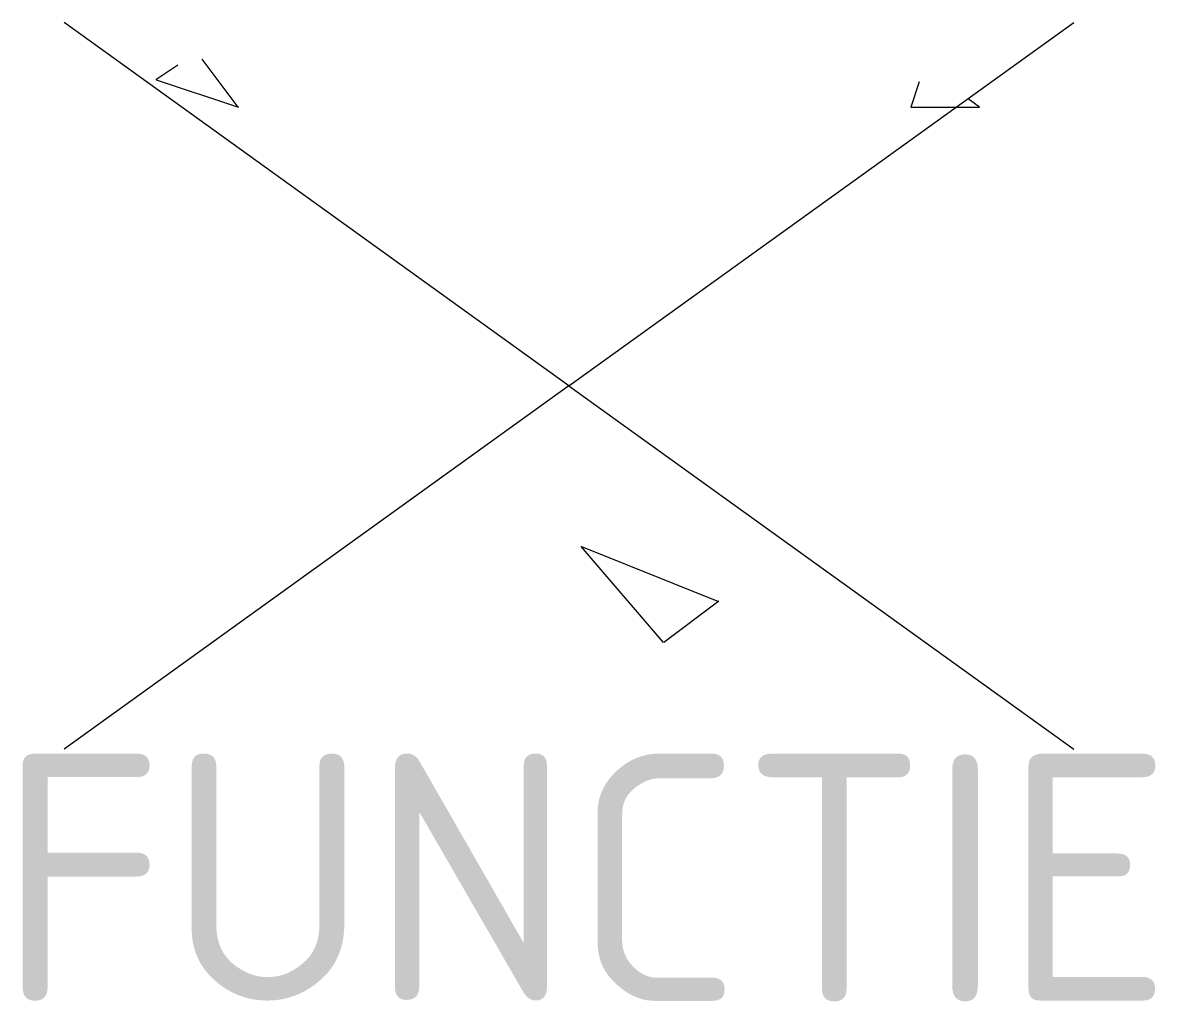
# Model space of a CAD drawing. Extents: x -3.62 to 4.64, y -4.15 to 2.98.
import ezdxf
from ezdxf.enums import TextEntityAlignment as Align

# ---------------------------------------------------------------- set-up
doc = ezdxf.new("R2010")
doc.units = 0
doc.styles.add('NLCS-ISO', font='NLCS-ISO.ttf')

msp = doc.modelspace()

# ---------------------------------------------------------------- linework, layer by layer
at = {"ltscale": 0.1}
for p, q in [((0.363, 0.3322), (-3.315, 2.9802)), ((0.363, 0.3322), (4.041, 2.9802)), ((-2.4866, 2.6704), (-2.6458, 2.5643)), ((-2.0456, 2.3638), (-2.3084, 2.7142)), ((-2.6446, 2.5645), (-2.0446, 2.3645)), ((2.9156, 2.5478), (2.8541, 2.3633)), ((3.3544, 2.3637), (3.2724, 2.4252)), ((2.8544, 2.3638), (3.3544, 2.3638)), ((0.363, 0.3322), (-3.315, -2.3157)), ((0.363, 0.3322), (4.041, -2.3157)), ((1.0534, -1.5379), (0.4534, -0.8379)), ((0.4543, -0.8375), (1.4543, -1.2375)), ((1.4544, -1.2362), (1.0544, -1.5362))]:
    msp.add_line(p, q, dxfattribs=at)

# ---------------------------------------------------------------- texts
at = {"style": 'NLCS-ISO', "flags": 1}
msp.add_attdef('FUNCTIE', text='', height=1.8, dxfattribs=at).set_placement((0.479, -3.2526), align=Align.MIDDLE_CENTER)

doc.saveas('drawing.dxf')
